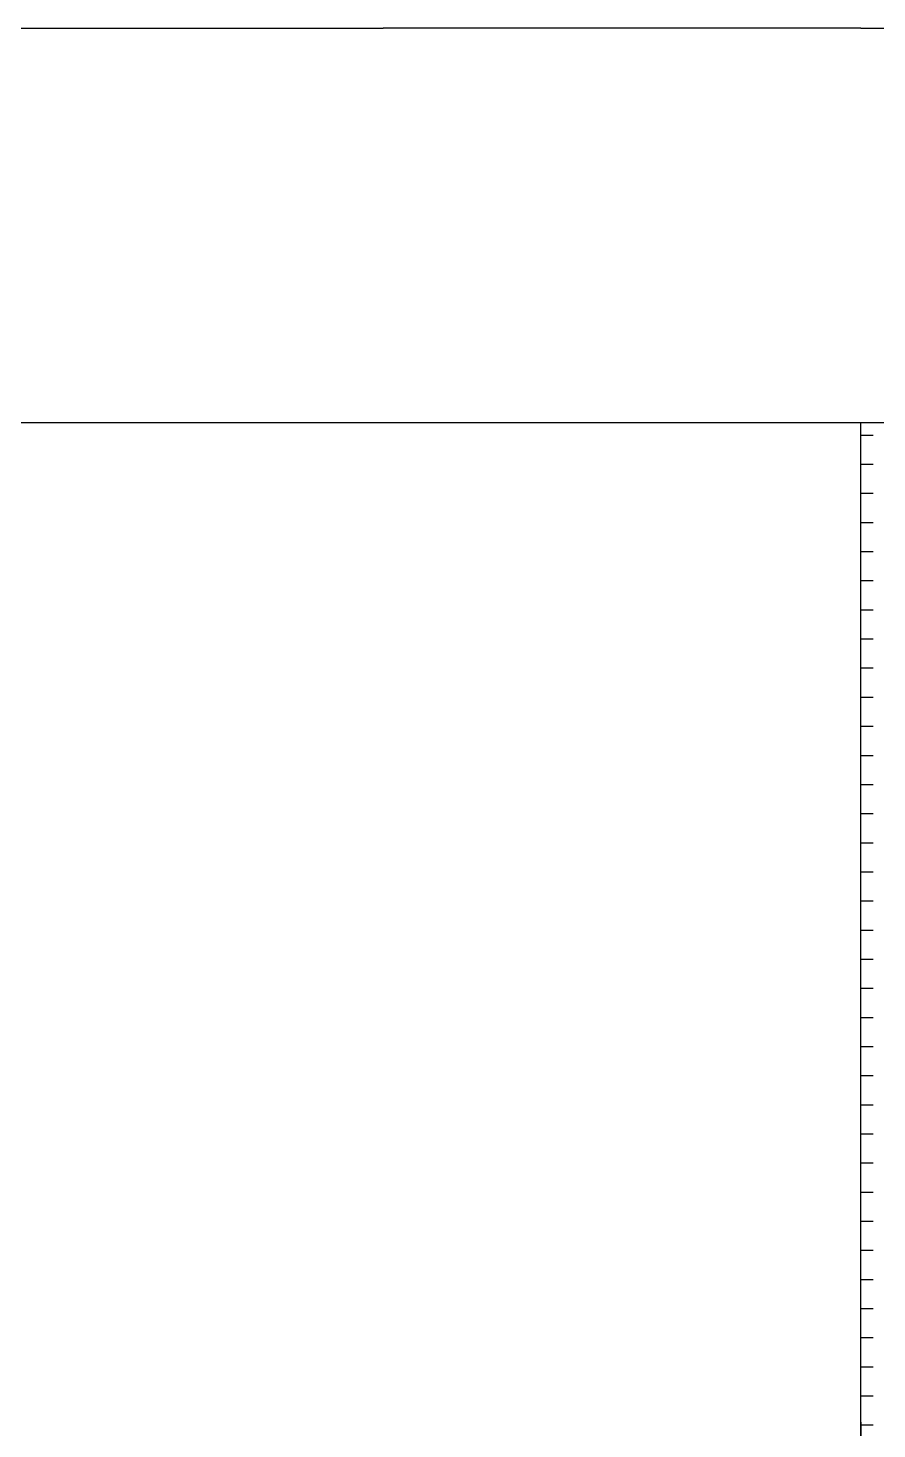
# Model space of a CAD drawing. Header units: millimetres. Extents: x -2063041 to -1932644, y 197605868 to 197643080.
# Drawn here: x -2048191 to -2048038.9, y 197627117.5 to 197627368.4 of the extents above; entities that cross this region are included whole.
import ezdxf

# ---------------------------------------------------------------- set-up
doc = ezdxf.new("R2010")
doc.units = ezdxf.units.MM
doc.layers.add('СКУД', color=7, linetype='Continuous')

msp = doc.modelspace()

# ---------------------------------------------------------------- linework, layer by layer
at = {"layer": 'СКУД', "color": 18, "true_color": 0x000000}
for p, q in [((-2048041.77, 197627295.48), (-2048039.61, 197627295.48)), ((-2048041.77, 197627290.27), (-2048039.61, 197627290.27)), ((-2048041.77, 197627285.05), (-2048039.61, 197627285.05)), ((-2048041.77, 197627279.84), (-2048039.61, 197627279.84)), ((-2048041.77, 197627274.63), (-2048039.61, 197627274.63)), ((-2048041.77, 197627269.41), (-2048039.61, 197627269.41)), ((-2048041.77, 197627264.2), (-2048039.61, 197627264.2)), ((-2048041.77, 197627258.99), (-2048039.61, 197627258.99)), ((-2048041.77, 197627253.77), (-2048039.61, 197627253.77)), ((-2048041.77, 197627248.56), (-2048039.61, 197627248.56)), ((-2048041.77, 197627243.35), (-2048039.61, 197627243.35)), ((-2048041.77, 197627238.13), (-2048039.61, 197627238.13)), ((-2048041.77, 197627232.92), (-2048039.61, 197627232.92)), ((-2048041.77, 197627227.71), (-2048039.61, 197627227.71)), ((-2048041.77, 197627222.49), (-2048039.61, 197627222.49)), ((-2048041.77, 197627217.28), (-2048039.61, 197627217.28)), ((-2048041.77, 197627212.07), (-2048039.61, 197627212.07)), ((-2048041.77, 197627206.85), (-2048039.61, 197627206.85)), ((-2048041.77, 197627201.64), (-2048039.61, 197627201.64)), ((-2048041.77, 197627196.43), (-2048039.61, 197627196.43)), ((-2048041.77, 197627191.21), (-2048039.61, 197627191.21)), ((-2048041.77, 197627186), (-2048039.61, 197627186)), ((-2048041.77, 197627180.79), (-2048039.61, 197627180.79)), ((-2048041.77, 197627175.57), (-2048039.61, 197627175.57)), ((-2048041.77, 197627170.36), (-2048039.61, 197627170.36)), ((-2048041.77, 197627165.15), (-2048039.61, 197627165.15)), ((-2048041.77, 197627159.93), (-2048039.61, 197627159.93)), ((-2048041.77, 197627154.72), (-2048039.61, 197627154.72)), ((-2048041.77, 197627149.51), (-2048039.61, 197627149.51)), ((-2048041.77, 197627144.29), (-2048039.61, 197627144.29)), ((-2048041.77, 197627139.08), (-2048039.61, 197627139.08)), ((-2048041.77, 197627133.87), (-2048039.61, 197627133.87)), ((-2048041.77, 197627128.65), (-2048039.61, 197627128.65)), ((-2048041.77, 197627123.44), (-2048039.61, 197627123.44)), ((-2048041.77, 197627118.23), (-2048039.61, 197627118.23))]:
    msp.add_line(p, q, dxfattribs=at)
for points in [[(-2048734.04, 197616527.31), (-2048734.04, 197627368.36), (-2048127.36, 197627368.36)], [(-2048041.77, 197627368.36), (-2048127.36, 197627368.36)], [(-2048041.77, 197627368.36), (-2043220.21, 197627368.36), (-2043220.21, 197615835.59), (-2042015.18, 197615835.59)], [(-2048734.04, 197627297.71), (-2048127.36, 197627297.71)], [(-2048127.36, 197626939.77), (-2048041.77, 197626939.77), (-2048041.77, 197627297.71)], [(-2048127.36, 197627297.71), (-2043286.42, 197627297.71), (-2043286.42, 197615835.59), (-2043580.99, 197615835.59), (-2043580.99, 197626939.77), (-2046455.74, 197626939.77), (-2046455.74, 197627297.71)], [(-2048041.77, 197627118.74), (-2048041.77, 197627297.71)], [(-2048041.77, 197627118.74), (-2048041.77, 197626939.77)]]:
    msp.add_lwpolyline(points, dxfattribs=at)

doc.saveas('drawing.dxf')
